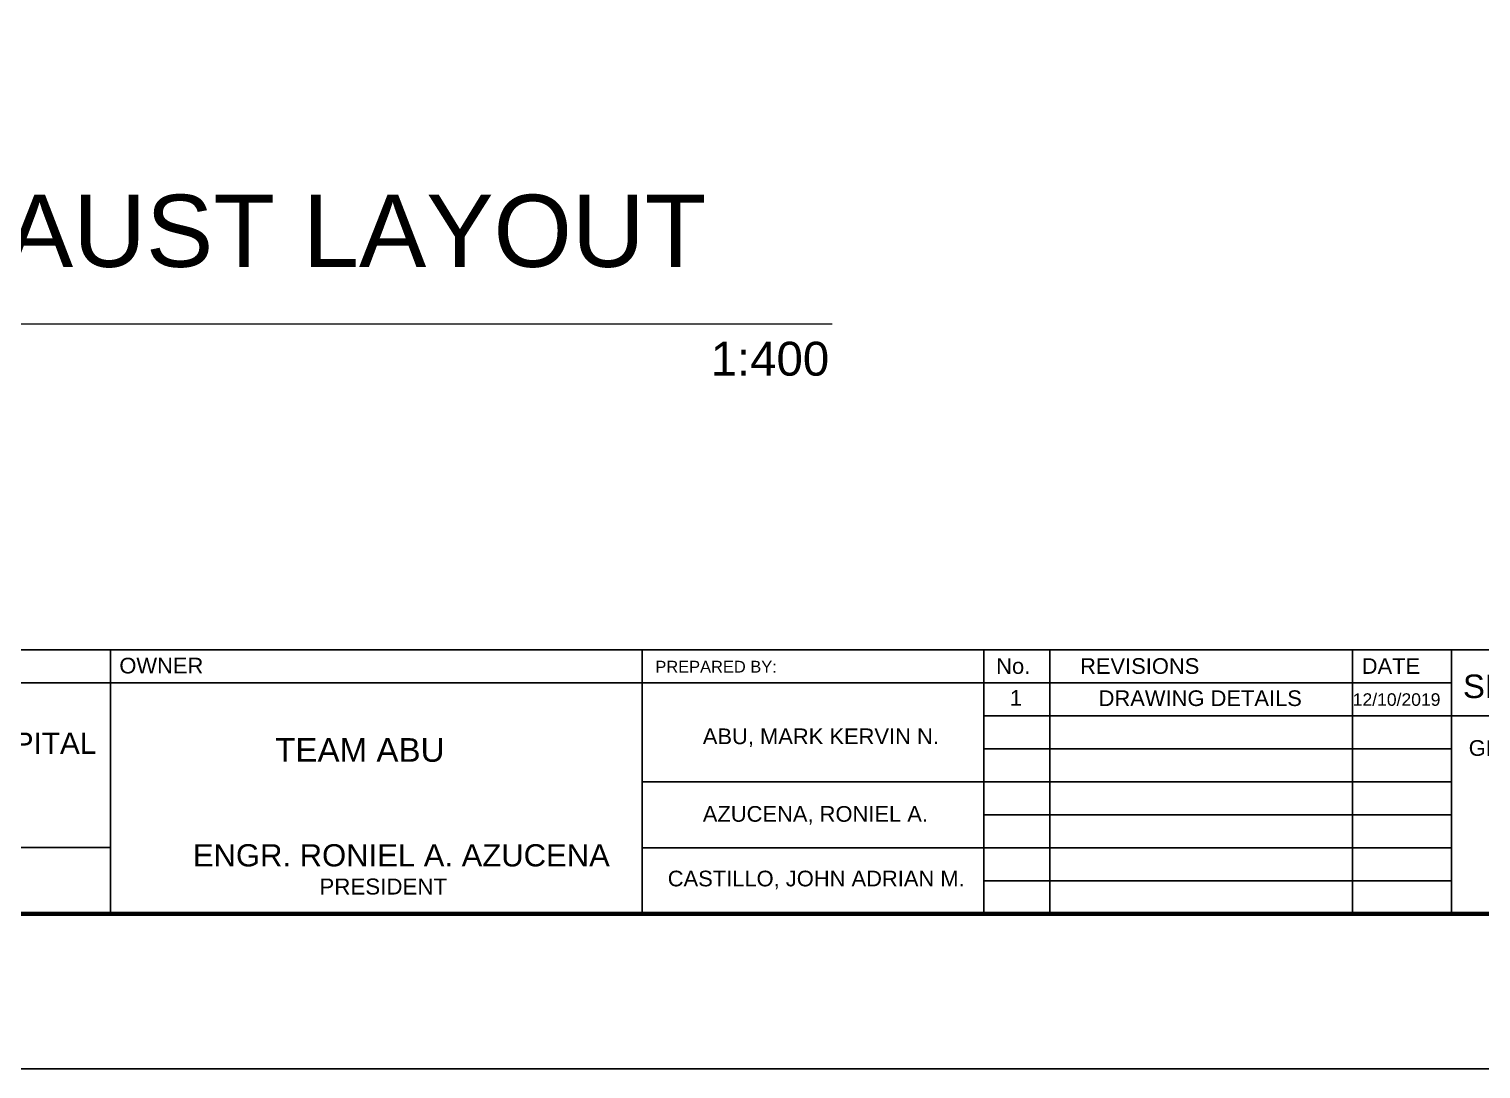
# Model space of a CAD drawing. Header units: millimetres. Extents: x 3 to 434, y 1 to 233.
# Drawn here: x 171.3 to 199.45, y 78.19 to 98.36 of the extents above; entities that cross this region are included whole.
import ezdxf

# ---------------------------------------------------------------- set-up
doc = ezdxf.new("R2010")
doc.units = ezdxf.units.MM
doc.header["$MEASUREMENT"] = 0
for name, color, linetype in [('.1', 1, 'Continuous'), ('SHEET', 3, 'Continuous'), ('text', 7, 'Continuous')]:
    doc.layers.add(name, color=color, linetype=linetype)
doc.layers.add('WALL', color=4, linetype='Continuous', lineweight=30)
doc.styles.add('arial', font='arial.ttf')
doc.styles.get("Standard").update_dxf_attribs({"font": 'arial.ttf'})

msp = doc.modelspace()

# ---------------------------------------------------------------- linework, layer by layer
at = {"layer": '.1', "color": 0}
msp.add_line((115.539, 78.19), (214.814, 78.19), dxfattribs=at)
at = {"color": 0, "linetype": 'ByBlock', "lineweight": 9}
msp.add_line((186.867, 92.633), (148.898, 92.633), dxfattribs=at)
at = {"layer": 'SHEET', "color": 1}
for p, q in [((121.555, 86.319), (211.806, 86.319)), ((172.878, 86.319), (172.878, 81.198)), ((183.18, 86.319), (183.18, 81.198)), ((189.81, 86.319), (189.81, 81.198)), ((191.09, 86.319), (191.09, 81.198)), ((196.954, 86.319), (196.954, 81.198)), ((198.875, 86.319), (198.875, 81.198)), ((137.402, 85.679), (193.972, 85.679)), ((192.214, 85.679), (198.875, 85.679)), ((189.81, 85.039), (200.57, 85.039)), ((197.209, 85.039), (211.806, 85.039)), ((189.81, 84.399), (198.875, 84.399)), ((183.18, 83.759), (193.972, 83.759)), ((192.214, 83.759), (198.875, 83.759)), ((189.81, 83.119), (198.875, 83.119)), ((137.402, 82.485), (172.878, 82.485)), ((183.18, 82.479), (193.972, 82.479)), ((192.214, 82.479), (198.875, 82.479)), ((189.81, 81.838), (198.875, 81.838))]:
    msp.add_line(p, q, dxfattribs=at)
at = {"layer": 'WALL', "color": 1, "linetype": 'Continuous', "const_width": 0.0853}
msp.add_lwpolyline([(121.555, 81.198), (211.806, 81.198), (211.806, 145.577), (121.555, 145.577)], close=True, dxfattribs=at)

# ---------------------------------------------------------------- texts
at = {"color": 0, "linetype": 'ByBlock', "lineweight": 9}
for s, height, p in [('GROUND FLOOR EXHAUST LAYOUT', 1.4, (150.311, 93.743)), ('SCALE                                                                                                                              1:400', 0.657637, (149.341, 91.634))]:
    msp.add_text(s, height=height, dxfattribs=at).set_placement(p)
at = {"layer": 'text', "style": 'arial'}
for s, height, p in [('OWNER', 0.304, (173.047, 85.86)), ('No.', 0.304, (190.047, 85.852)), ('REVISIONS', 0.304, (191.673, 85.852)), ('DATE', 0.304, (197.134, 85.852)), ('PREPARED BY: ', 0.22802, (183.439, 85.877)), ('SHEET CONTENT', 0.45603, (199.097, 85.383)), ('1', 0.304, (190.31, 85.232)), ('DRAWING DETAILS', 0.30402, (192.033, 85.228)), ('12/10/2019', 0.2432, (196.96, 85.232)), ('ABU, MARK KERVIN N.', 0.30402, (184.359, 84.489)), ('PROPOSED THREE STOREY HOSPITAL', 0.41257, (161.681, 84.301)), ('TEAM ABU', 0.4598, (176.068, 84.147)), ('GROUND FLOOR EXHAUST LAYOUT', 0.30402, (199.208, 84.262)), ('AZUCENA, RONIEL A.', 0.30402, (184.359, 82.984)), ('ENGR. RONIEL A. AZUCENA', 0.43038, (174.472, 82.118)), ('CASTILLO, JOHN ADRIAN M.', 0.30402, (183.679, 81.731)), ('PRESIDENT', 0.3099, (176.925, 81.573))]:
    msp.add_text(s, height=height, dxfattribs=at).set_placement(p)

doc.saveas('drawing.dxf')
